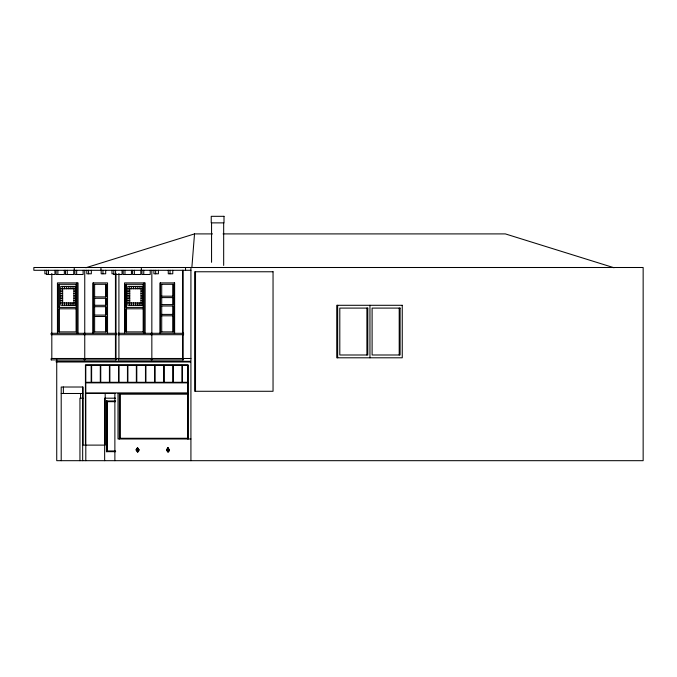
<?xml version="1.0" encoding="UTF-8"?>
<svg xmlns="http://www.w3.org/2000/svg" width="677" height="677" viewBox="0 0 677 677"><rect width="100%" height="100%" fill="white"/><g stroke="black" fill="none" stroke-linecap="round" stroke-linejoin="round"><path stroke-width="1.02" d="M191.862 267.5L194.519 233.903L212.493 233.903M136.077 449.833L137.423 447.734L139.03 449.833C137.871 456.196 134.046 445.542 137.693 451.931M136.348 449.833L137.693 447.734M137.423 451.931L139.03 449.833M166.5 449.833L167.837 447.734L169.453 449.833C168.285 456.196 164.46 445.542 168.108 451.931M166.77 449.833L168.108 447.734M167.837 451.931L169.453 449.833M85.844 267.753L194.519 233.903M223.063 233.903L505.355 233.903L614.031 267.753M190.922 270.301L33.85 270.301L33.85 267.5L643.15 267.5L643.15 460.682L56.733 460.682L56.733 361.992M46.815 273.796L44.885 273.796L44.885 270.301M113.922 273.796L111.984 273.796L111.984 270.301M94.331 284.298L106.162 284.298L106.162 296.898L94.331 296.898M143.202 284.298L125.44 284.298L125.44 307.4L143.202 307.4M161.422 284.298L173.261 284.298L173.261 296.196L161.422 296.196M60.761 288.757L75.807 288.757M127.86 288.757L142.898 288.757M60.761 291.118L62.639 291.118M73.928 291.118L75.807 291.118M127.86 291.118L129.739 291.118M141.019 291.118L142.898 291.118M60.761 293.488L62.639 293.488M73.928 293.488L75.807 293.488M127.86 293.488L129.739 293.488M141.019 293.488L142.898 293.488M60.761 295.849L62.639 295.849M73.928 295.849L75.807 295.849M127.86 295.849L129.739 295.849M141.019 295.849L142.898 295.849M161.422 297.601L173.261 297.601L173.261 304.599L161.422 304.599M60.761 298.21L62.639 298.21M73.928 298.21L75.807 298.21M127.86 298.21L129.739 298.21M141.019 298.21L142.898 298.21M94.331 298.295L106.162 298.295L106.162 305.293L94.331 305.293M60.761 300.571L62.639 300.571M73.928 300.571L75.807 300.571M127.86 300.571L129.739 300.571M141.019 300.571L142.898 300.571M60.761 302.932L75.807 302.932M127.86 302.932L142.898 302.932M161.422 305.996L173.261 305.996L173.261 314.399L161.422 314.399M94.331 306.698L106.162 306.698L106.162 315.093L94.331 315.093M143.202 308.797L125.44 308.797L125.44 331.891L143.202 331.891M161.422 315.795L173.261 315.795L173.261 331.891L161.422 331.891M94.331 316.498L106.162 316.498L106.162 331.891L94.331 331.891M51.173 333.296L116.461 333.296L116.461 334.692L51.173 334.692L51.274 333.296M190.922 358.488L51.173 358.488L51.274 359.893M51.173 359.893L116.41 359.893L116.41 358.488M61.201 393.489L82.78 393.489M115.572 393.489L85.801 393.489L85.801 460.682M188.079 393.489L118.01 393.489L118.01 438.984L190.922 438.984M187.91 394.192L119.804 394.192L119.804 438.281L187.91 438.281M83.009 398.186L79.945 398.186L79.945 460.682M115.572 398.186L104.647 398.186L104.647 460.682M115.674 400.987L106.433 400.987L106.433 451.669L115.674 451.669M115.471 401.681L107.152 401.681L107.152 450.975L115.471 450.975M85.801 445.111L105.189 445.111L105.189 393.489M106.433 445.111L106.974 445.111M167.837 447.734L169.182 449.833M137.423 447.734L138.768 449.833M399.21 308.094L399.21 354.993M369.955 305.293L369.955 357.794M366.909 308.094L366.909 354.993M337.654 305.293L337.654 357.794M223.672 222.877L223.672 265.426M211.562 222.877L211.562 262.312M195.518 271.765L195.518 391.281M190.922 267.5L190.922 361.29L56.191 361.29L56.191 361.992L190.922 361.992L190.922 460.682M190.381 361.29L190.381 361.992M188.155 438.984L188.155 364.793L85.437 364.793L85.437 445.111L83.026 445.111L83.026 387.016L61.201 387.016L61.201 460.682M187.791 393.489L187.791 438.984M185.54 267.5L185.54 270.301M183.518 358.488L183.518 359.893L118.263 359.893L118.263 358.488M183.12 270.301L183.12 333.296M183.12 334.692L183.12 358.488M182.993 333.296L182.993 334.692M182.697 333.296L182.697 334.692M182.697 358.488L182.697 359.893M182.553 270.301L182.553 333.296M182.553 334.692L182.553 358.488M174.632 333.296L174.632 282.901L160.06 282.901L160.06 333.296M174.336 282.901L174.336 333.296M172.974 284.298L172.974 296.196M172.974 297.601L172.974 304.599M172.974 305.996L172.974 314.399M172.974 315.795L172.974 331.891M172.779 270.301L172.779 273.796L168.268 273.796L168.268 270.301M170.037 270.301L170.037 273.796M161.718 284.298L161.718 296.196M161.718 297.601L161.718 304.599M161.718 305.996L161.718 314.399M161.718 315.795L161.718 331.891M160.347 282.901L160.347 333.296M158.41 270.301L158.41 273.796L153.899 273.796L153.899 270.301M155.668 270.301L155.668 273.796M151.995 333.296L151.995 334.692M151.995 358.488L151.995 359.893M151.843 270.301L151.843 333.296M151.843 334.692L151.843 358.488M151.31 333.296L151.31 334.692M151.31 358.488L151.31 359.893M150.226 270.301L150.226 274.498L141.975 274.498L141.975 270.301M145.14 333.296L145.14 282.901L124.543 282.901L124.543 333.296M144.057 282.901L144.057 333.296M143.761 270.301L143.761 274.498M143.169 284.298L143.169 307.4M143.169 308.797L143.169 331.891M141.349 267.5L141.349 270.301M141.019 286.396L141.019 305.293M140.833 270.301L140.833 274.498L132.582 274.498L132.582 270.301M139.14 286.396L139.14 288.757M139.14 302.932L139.14 305.293M137.262 286.396L137.262 288.757M137.262 302.932L137.262 305.293M135.383 286.396L135.383 288.757M135.383 302.932L135.383 305.293M134.368 270.301L134.368 274.498M133.496 286.396L133.496 288.757M133.496 302.932L133.496 305.293M131.617 286.396L131.617 288.757M131.617 302.932L131.617 305.293M131.44 270.301L131.44 274.498L123.189 274.498L123.189 270.301M129.739 286.396L129.739 305.293M126.514 284.298L126.514 307.4M126.514 308.797L126.514 331.891M124.974 270.301L124.974 274.498M122.046 270.301L122.046 274.498L113.795 274.498L113.795 270.301M120.074 394.192L120.074 438.281M119.355 393.489L119.355 438.984M118.915 273.449L118.915 333.296M118.915 334.692L118.915 358.488M118.373 333.296L118.373 334.692M118.373 358.488L118.373 359.893M116.012 273.449L116.012 358.488M115.581 270.301L115.581 274.498M115.589 333.296L115.589 334.692M115.589 358.488L115.589 359.893M115.445 273.449L115.445 333.296M115.445 334.692L115.445 358.488M114.878 393.489L114.878 460.682M107.533 333.296L107.533 282.901L92.969 282.901L92.969 333.296M107.423 401.681L107.423 450.975M106.974 400.987L106.974 451.669M106.704 400.987L106.704 451.669M105.866 284.298L105.866 296.898M105.866 298.295L105.866 305.293M105.866 306.698L105.866 315.093M105.866 316.498L105.866 331.891M105.688 270.301L105.688 273.796L101.178 273.796L101.178 270.301M102.955 270.301L102.955 273.796M100.949 267.5L100.949 270.301M94.628 284.298L94.628 296.898M94.628 298.295L94.628 305.293M94.628 306.698L94.628 315.093M94.628 316.498L94.628 331.891M93.265 282.901L93.265 333.296M91.319 270.301L91.319 273.796L86.808 273.796L86.808 270.301M88.585 270.301L88.585 273.796M84.904 333.296L84.904 334.692M84.904 358.488L84.904 359.893M84.752 270.301L84.752 333.296M84.752 334.692L84.752 358.488M84.219 333.296L84.219 334.692M84.219 358.488L84.219 359.893M83.127 270.301L83.127 274.498L74.876 274.498L74.876 270.301M82.67 387.016L82.67 460.682M80.58 393.489L80.58 398.186M78.05 333.296L78.05 282.901L57.443 282.901L57.443 333.296M76.966 282.901L76.966 333.296M76.662 270.301L76.662 274.498M74.25 267.5L74.25 270.301M73.928 286.396L73.928 305.293M73.734 270.301L73.734 274.498L65.483 274.498L65.483 270.301M72.05 286.396L72.05 288.757M72.05 302.932L72.05 305.293M70.163 286.396L70.163 288.757M70.163 302.932L70.163 305.293M68.284 286.396L68.284 288.757M68.284 302.932L68.284 305.293M67.268 270.301L67.268 274.498M66.405 286.396L66.405 288.757M66.405 302.932L66.405 305.293M64.527 286.396L64.527 288.757M64.527 302.932L64.527 305.293M64.34 270.301L64.34 274.498L56.089 274.498L56.089 270.301M63.359 387.016L63.359 393.489M62.639 286.396L62.639 305.293M59.415 284.298L59.415 307.4M59.415 308.797L59.415 331.891M57.875 270.301L57.875 274.498M56.733 359.428L56.733 361.29M54.947 270.301L54.947 274.498L46.696 274.498L46.696 270.301M51.816 273.449L51.816 333.296M51.816 334.692L51.816 358.488M48.482 270.301L48.482 274.498M137.423 449.215L137.423 450.45L137.423 449.215M167.837 449.215L167.837 450.45L167.837 449.215M224.002 216.318L211.232 216.318L211.232 222.877L224.002 222.877L224.002 216.318M273.043 271.765L194.629 271.765L194.629 391.281L273.043 391.281L273.043 271.765M76.112 284.298L58.34 284.298L58.34 307.4L76.112 307.4L76.078 284.298M75.807 286.396L60.761 286.396L60.761 305.293L75.807 305.293L75.807 286.396M142.898 286.396L127.86 286.396L127.86 305.293L142.898 305.293L142.898 286.396M402.256 305.293L336.757 305.293L336.757 357.794L402.256 357.794L402.256 305.293M367.797 308.094L339.803 308.094L339.803 354.993L367.797 354.993L367.797 308.094M400.099 308.094L372.105 308.094L372.105 354.993L400.099 354.993L400.099 308.094M76.112 308.797L58.34 308.797L58.34 331.891L76.112 331.891L76.078 308.797M183.569 333.296L118.263 333.296L118.263 334.692L183.569 334.692L183.569 333.296M91.175 365.36L85.801 365.36L85.801 382.293L91.175 382.293L91.175 365.36M100.306 365.36L91.623 365.36L91.623 382.293L100.306 382.293L100.306 365.36M109.429 365.36L100.746 365.36L100.746 382.293L109.429 382.293L109.429 365.36M118.551 365.36L109.877 365.36L109.877 382.293L118.551 382.293L118.551 365.36M127.454 365.36L119 365.36L119 382.293L127.454 382.293L127.454 365.36M136.348 365.36L127.902 365.36L127.902 382.293L136.348 382.293L136.348 365.36M145.47 365.36L136.796 365.36L136.796 382.293L145.47 382.293L145.47 365.36M154.601 365.36L145.919 365.36L145.919 382.293L154.601 382.293L154.601 365.36M163.724 365.36L155.05 365.36L155.05 382.293L163.724 382.293L163.724 365.36M172.847 365.36L164.172 365.36L164.172 382.293L172.847 382.293L172.847 365.36M181.978 365.36L173.295 365.36L173.295 382.293L181.978 382.293L181.978 365.36M187.791 365.36L182.426 365.36L182.426 382.293L187.791 382.293L187.791 365.36M187.791 382.86L85.801 382.86L85.801 392.922L187.791 392.922L187.791 382.86"/></g></svg>
